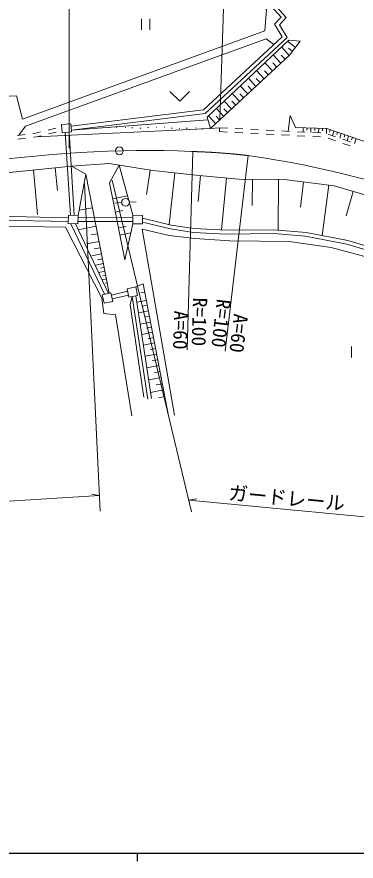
# Model space of a CAD drawing. Units: millimetres, scale not verified. Extents: x 40000 to 680000, y 20000 to 380000.
# Drawn here: x 452572 to 496132, y 204000 to 312375 of the extents above; entities that cross this region are included whole.
import ezdxf
from ezdxf.enums import TextEntityAlignment as Align

# ---------------------------------------------------------------- set-up
doc = ezdxf.new("R2010")
doc.units = ezdxf.units.MM
doc.header["$LTSCALE"] = 1000
doc.linetypes.add('LONG_DASHED_DOTTED', pattern=[15.25, 12, -1.5, 0.25, -1.5])
for name, color, linetype, lineweight in [('M-BGD', 7, 'Continuous', 13), ('M-BMK', 7, 'LONG_DASHED_DOTTED', 13), ('M-STR-HTXT', 7, 'Continuous', 13), ('M-TTL-BAND', 7, 'Continuous', 25)]:
    doc.layers.add(name, color=color, linetype=linetype, lineweight=lineweight)
doc.styles.add('ＭＳ ゴシック', font='')
doc.styles.get('ＭＳ ゴシック').set_extended_font_data('MS Gothic')

msp = doc.modelspace()

# ---------------------------------------------------------------- linework, layer by layer
at = {"layer": 'M-BGD'}
for p, q in [((468587, 312128), (468587, 310728)), ((469637, 312128), (469637, 310728)), ((487473, 309397), (477001, 299499)), ((488350, 308460), (487323, 309255)), ((487553, 307436), (486545, 308520)), ((487953, 307947), (487439, 308345)), ((486469, 306428), (485470, 307503)), ((487011, 306932), (486507, 307474)), ((485394, 305429), (484403, 306495)), ((485931, 305929), (485432, 306466)), ((484328, 304438), (483345, 305495)), ((484861, 304933), (484365, 305466)), ((482222, 302480), (481255, 303520)), ((482746, 302967), (482259, 303491)), ((483271, 303455), (482296, 304503)), ((483799, 303946), (483308, 304475)), ((472229, 302810), (473479, 301560)), ((474729, 302810), (473479, 301560)), ((481182, 301513), (480223, 302544)), ((481702, 301996), (481218, 302516)), ((480150, 300554), (479199, 301577)), ((480666, 301033), (480187, 301549)), ((479127, 299603), (478184, 300617)), ((479639, 300078), (479163, 300590)), ((459569, 297839), (477106, 299151)), ((478113, 298659), (477177, 299665)), ((478620, 299131), (478148, 299638)), ((477443, 298036), (455096, 296969)), ((456583, 297848), (457554, 298085)), ((463366, 298108), (463382, 298124)), ((464363, 298135), (464430, 298203)), ((465356, 298142), (465427, 298213)), ((466465, 298132), (466535, 298203)), ((467326, 298101), (467397, 298172)), ((468407, 298068), (468478, 298139)), ((469394, 298130), (469464, 298201)), ((470443, 298194), (470514, 298264)), ((471465, 298175), (471536, 298246)), ((472431, 298054), (472502, 298125)), ((473411, 298038), (473482, 298109)), ((474369, 298058), (474440, 298129)), ((475487, 298086), (475558, 298157)), ((476336, 298027), (476406, 298098)), ((476476, 299083), (476498, 299106)), ((478599, 298147), (479597, 298094)), ((480596, 298042), (481595, 297990)), ((489334, 298137), (489315, 297588)), ((489834, 298120), (489824, 297845)), ((490333, 298103), (490314, 297536)), ((490833, 298086), (490823, 297802)), ((491333, 298068), (491313, 297484)), ((491832, 298051), (491822, 297759)), ((492332, 298034), (492311, 297417)), ((452649, 297159), (453641, 297286)), ((454632, 297413), (455005, 297461)), ((454690, 296917), (455096, 296969)), ((455005, 297461), (455611, 297610)), ((455096, 296969), (455670, 297109)), ((456641, 297347), (457613, 297585)), ((459437, 286922), (458782, 297539)), ((459939, 286911), (459280, 297580)), ((478573, 297647), (479571, 297595)), ((480570, 297543), (481569, 297491)), ((482567, 297439), (483566, 297387)), ((482593, 297938), (483592, 297886)), ((484564, 297335), (485563, 297283)), ((484591, 297834), (485589, 297782)), ((486562, 297231), (487560, 297179)), ((486588, 297730), (487586, 297678)), ((488559, 297126), (489558, 297074)), ((488585, 297626), (489584, 297574)), ((490556, 297022), (491555, 296970)), ((490582, 297522), (491581, 297470)), ((492562, 297328), (493504, 296993)), ((492807, 297880), (492707, 297587)), ((493280, 297718), (493083, 297143)), ((493753, 297557), (493655, 297269)), ((494226, 297395), (494026, 296808)), ((494699, 297233), (494599, 296940)), ((495172, 297072), (494968, 296473)), ((452707, 296662), (453698, 296790)), ((492532, 296808), (493474, 296473)), ((494416, 296138), (495359, 295804)), ((494446, 296658), (495389, 296324)), ((495646, 296910), (495543, 296611)), ((496119, 296748), (495910, 296138)), ((454696, 292724), (455234, 287016)), ((457497, 293013), (457773, 290083)), ((465700, 293335), (467467, 286917)), ((469691, 292710), (469197, 289565)), ((461418, 292201), (460423, 286900)), ((472854, 292354), (472144, 285729)), ((476167, 292001), (475849, 288685)), ((479483, 291684), (478846, 285032)), ((482817, 291524), (482800, 288183)), ((486158, 291506), (486124, 285004)), ((489389, 291187), (488978, 287962)), ((492614, 290776), (491790, 284314)), ((464853, 289034), (466778, 289419)), ((495762, 289966), (494846, 286840)), ((466030, 288535), (465166, 288482)), ((467892, 288649), (467028, 288596)), ((462266, 287881), (460544, 287543)), ((465198, 287310), (466164, 287504)), ((449474, 286292), (459161, 286098)), ((449483, 286792), (459172, 286598)), ((460405, 286094), (467449, 286115)), ((460416, 286594), (467460, 286615)), ((463837, 276766), (459520, 285828)), ((464340, 276873), (460080, 285816)), ((462733, 285507), (460441, 285057)), ((465605, 285275), (466596, 285473)), ((462924, 284534), (462120, 284376)), ((465786, 284372), (467183, 284652)), ((463120, 283536), (461525, 283222)), ((463433, 281940), (462189, 281696)), ((463277, 282738), (462479, 282581)), ((463678, 280696), (462707, 280505)), ((463556, 281318), (462933, 281196)), ((463871, 279715), (463116, 279566)), ((463774, 280205), (463289, 280110)), ((464063, 278733), (463525, 278627)), ((463967, 279224), (463590, 279150)), ((464160, 278243), (463890, 278190)), ((464704, 276671), (466799, 277162)), ((464808, 276182), (466903, 276673)), ((469374, 263291), (467371, 276472)), ((469868, 263366), (467861, 276576)), ((468984, 277058), (468491, 276964)), ((469192, 275981), (467986, 275748)), ((469309, 275371), (468671, 275248)), ((469450, 274639), (468192, 274396)), ((469728, 273197), (468413, 272944)), ((469579, 273969), (469004, 273858)), ((469855, 272540), (469197, 272413)), ((469982, 271882), (468614, 271618)), ((470113, 271198), (469430, 271066)), ((470245, 270514), (468824, 270240)), ((495559, 270058), (495559, 268658)), ((470519, 269093), (469041, 268808)), ((470382, 269804), (469671, 269667)), ((470661, 268354), (469923, 268211)), ((470804, 267615), (469268, 267319)), ((470952, 266847), (470184, 266699)), ((471100, 266079), (469503, 265771)), ((471408, 264481), (469747, 264162)), ((471254, 265280), (470455, 265126)), ((471568, 263651), (470738, 263491))]:
    msp.add_line(p, q, dxfattribs=at)
for points in [[(459528, 298338), (476537, 300462), (486630, 309820), (485672, 311431), (486490, 312319), (480222, 319291), (483958, 326361), (482700, 329924)], [(459569, 297839), (476759, 299986), (487266, 309728), (486293, 311367), (487166, 312315), (480827, 319366), (484502, 326321), (484488, 326361)], [(452837, 297183), (453686, 298339), (484573, 309551), (485551, 308819)], [(477001, 299499), (477443, 298036), (487568, 307450), (488962, 309251), (487473, 309397)], [(487411, 297687), (487657, 299706), (488335, 298172), (492357, 298033), (510447, 291855), (513949, 290186)], [(478573, 297647), (478599, 298147), (477443, 298036)], [(411194, 287217), (443147, 291533), (459570, 293227), (461418, 292201), (464425, 276891)], [(521957, 264152), (526134, 278324), (524312, 281595), (493298, 290688), (486917, 291502), (481056, 291533), (475984, 292019), (470032, 292656), (464413, 293537), (459570, 293227)], [(465700, 293335), (464444, 291077), (466420, 281203), (467442, 285825)], [(468702, 286521), (472378, 285650), (475308, 285208), (479469, 285001), (485572, 285049), (489702, 284715), (495077, 283682), (521803, 275700)], [(361907, 265216), (366627, 263985), (375898, 263699), (382862, 265471), (386693, 269629), (392293, 278258), (414418, 285280), (419636, 285121), (436856, 286032), (445116, 285577), (458813, 285394), (463470, 276257), (463740, 274280), (465249, 274136), (467342, 261173)], [(472800, 261245), (468643, 285111), (472141, 284332), (475421, 283906), (479916, 283633), (487538, 283542), (492944, 282783), (498380, 281325), (521710, 274417), (520951, 272291), (521194, 264152), (523228, 264152), (522948, 255290)], [(468691, 286010), (472282, 285159), (475258, 284710), (479458, 284501), (485553, 284549), (489634, 284219), (494958, 283196), (521632, 275229)], [(467839, 277706), (468782, 278107), (472051, 261144)], [(468856, 263544), (467137, 275417), (467371, 276472)]]:
    msp.add_lwpolyline(points, dxfattribs=at)
for points in [[(453273, 299246), (452502, 302236), (448881, 302049), (442379, 314177), (465982, 319187), (479307, 319157), (484617, 313344), (484390, 310580)], [(458399, 297508), (459588, 297605), (459502, 298657), (458314, 298560)], [(459155, 285836), (460399, 285808), (460423, 286900), (459179, 286928)], [(467442, 285825), (468686, 285797), (468711, 286889), (467467, 286917)], [(466964, 276386), (468070, 276621), (467839, 277706), (466733, 277471)], [(463771, 275618), (464877, 275853), (464647, 276938), (463541, 276703)]]:
    msp.add_lwpolyline(points, close=True, dxfattribs=at)
msp.add_circle((466529, 288566), 500, dxfattribs=at)
at = {"layer": 'M-BMK'}
for points in [[(439333, 292698), (441108, 292923), (442883, 293147), (444658, 293368), (446434, 293584), (448210, 293794), (449988, 293995), (451766, 294188), (453546, 294369), (455327, 294538), (457109, 294692), (458892, 294830), (460677, 294951), (462463, 295053), (464250, 295135), (466038, 295194), (467826, 295229), (469615, 295239), (471404, 295222), (473192, 295176), (474979, 295100), (475202, 295088)], [(517044, 285525), (515343, 286078), (513641, 286630), (511939, 287178), (510235, 287722), (508529, 288260), (506820, 288790), (505109, 289311), (503395, 289822), (501677, 290320), (499955, 290805), (498228, 291274), (496498, 291726), (494762, 292160), (493022, 292574), (491277, 292966), (489526, 293335), (487771, 293679), (486010, 293996), (484245, 294285), (482475, 294544), (482254, 294574)]]:
    msp.add_lwpolyline(points, dxfattribs=at)
at = {"layer": 'M-BMK', "linetype": 'Continuous'}
msp.add_circle((465718, 295183), 500, dxfattribs=at)
at = {"layer": 'M-BMK'}
msp.add_arc((472844, 214151), 80972, 83.32642, 88.34482, dxfattribs=at)
at = {"layer": 'M-STR-HTXT'}
for p, q in [((478624, 299149), (479553, 326361)), ((475183, 295089), (474447, 269640)), ((482254, 294574), (479318, 269482)), ((461252, 291001), (463261, 248905)), ((464801, 291396), (475002, 248832)), ((416381, 248102), (463165, 250916)), ((463165, 250916), (462152, 251105)), ((474642, 250333), (475661, 250487)), ((474642, 250333), (510443, 246933))]:
    msp.add_line(p, q, dxfattribs=at)
msp.add_lwpolyline([(459303, 295541), (459303, 326361), (490553, 326361)], dxfattribs=at)
at = {"layer": 'M-TTL-BAND'}
for p, q in [((40000, 205000), (579000, 205000)), ((468000, 205000), (468000, 204000))]:
    msp.add_line(p, q, dxfattribs=at)

# ---------------------------------------------------------------- texts
at = {"layer": 'M-STR-HTXT', "style": 'ＭＳ ゴシック'}
for s, rotation, p in [('R=100', 268.345, (474642, 276380)), ('A=60', 263.326, (479893, 274396))]:
    msp.add_text(s, height=1833, rotation=rotation, dxfattribs=at).set_placement(p, align=Align.BOTTOM_LEFT)
msp.add_text('R=100', height=1833, rotation=263.326, dxfattribs=at).set_placement((480083, 276023), align=Align.TOP_LEFT)
msp.add_text('A=60', height=1833, rotation=268.168, dxfattribs=at).set_placement((474447, 269640), align=Align.TOP_RIGHT)
msp.add_text('ガードレール\u3000L=64.6', height=1833, rotation=354.574, dxfattribs=at).set_placement((492055, 248679), align=Align.BOTTOM_CENTER)

doc.saveas('drawing.dxf')
